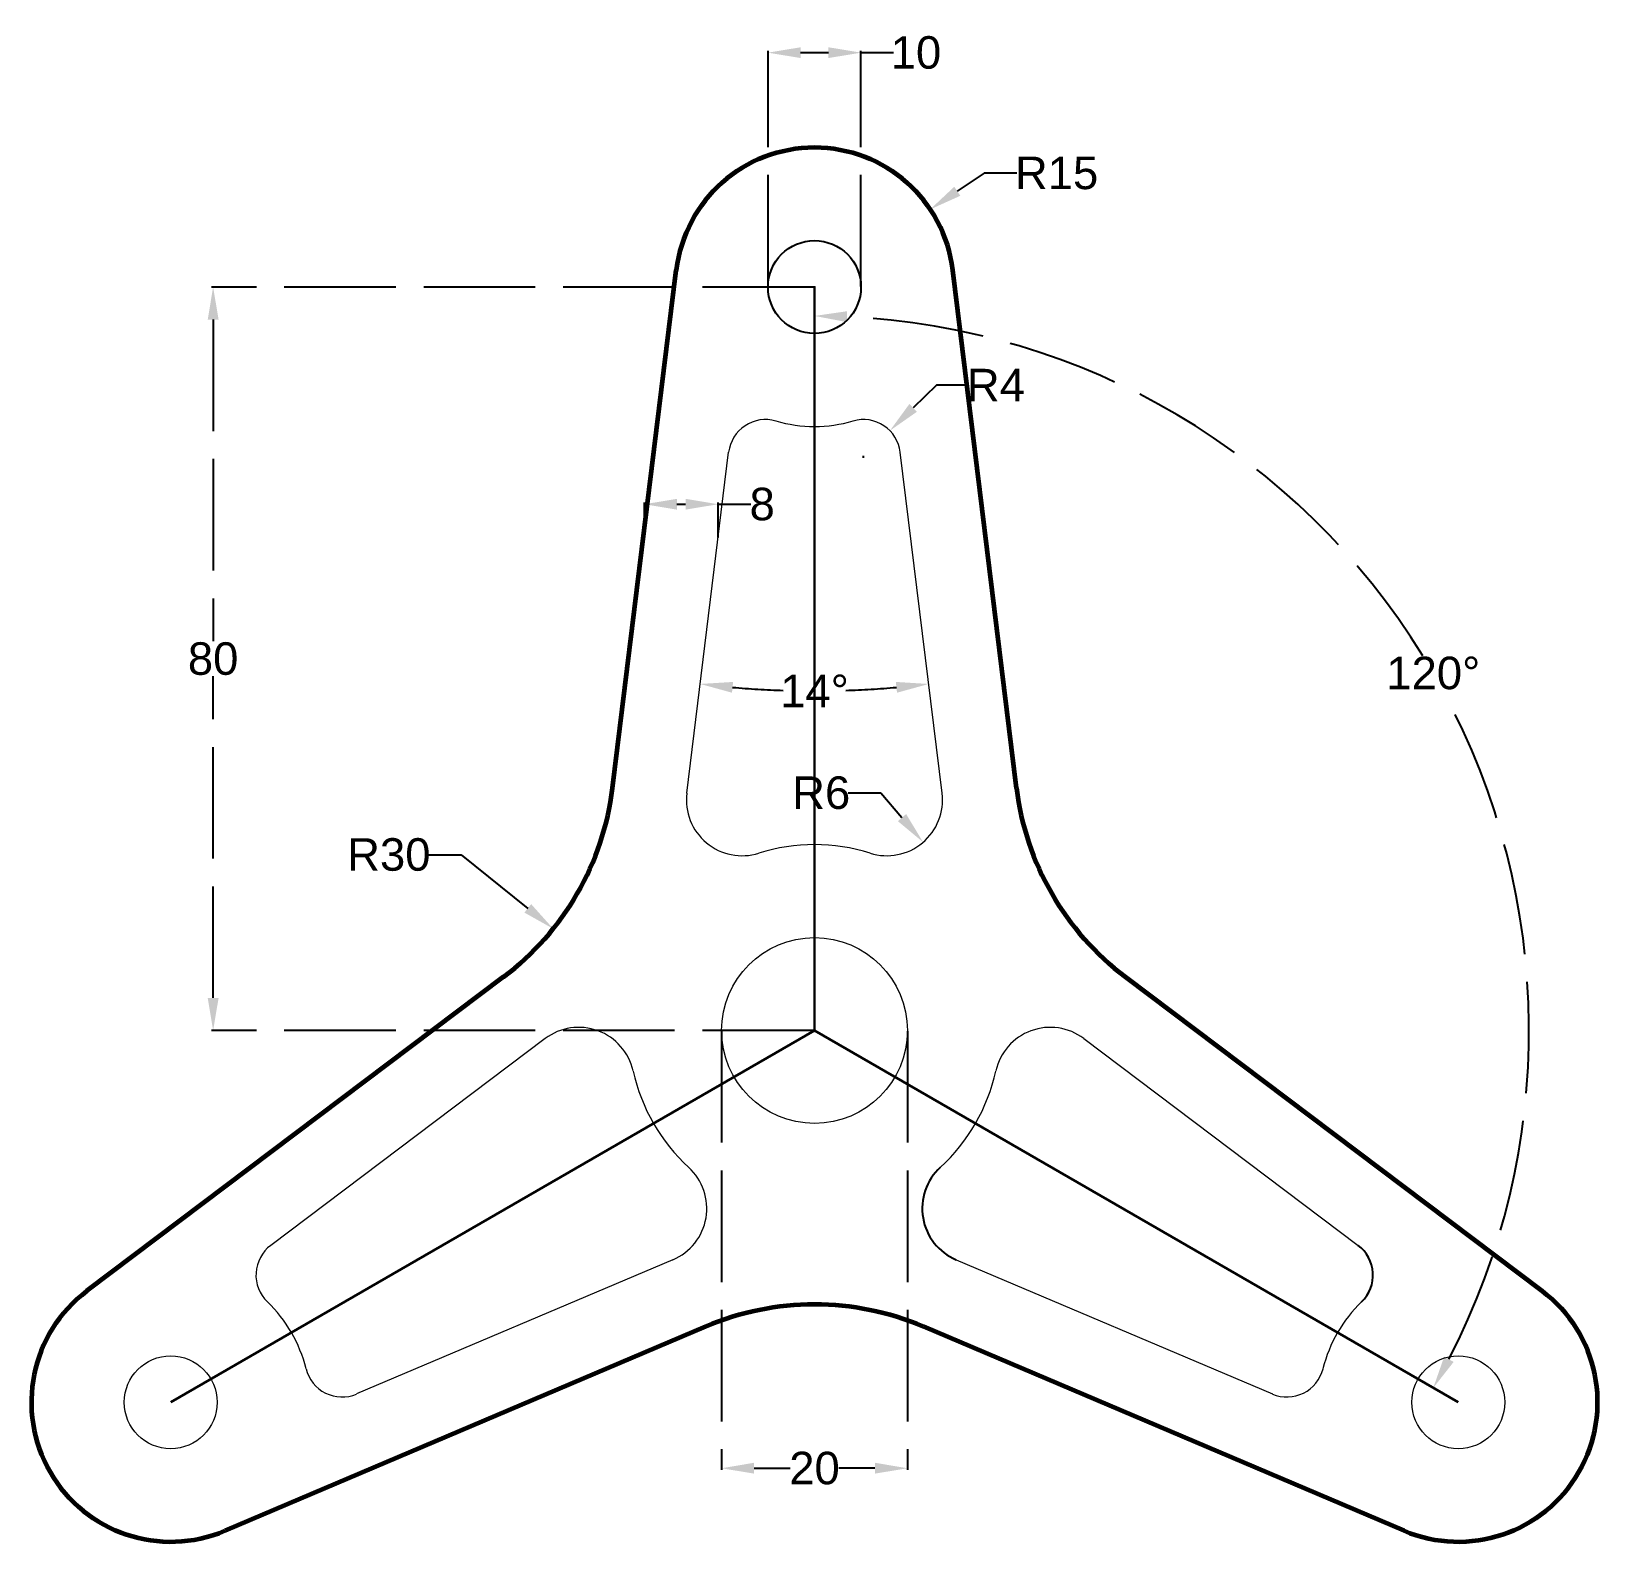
# Model space of a CAD drawing. Header units: inches. Extents: x -58 to 110, y -40 to 122.
import ezdxf

# ---------------------------------------------------------------- set-up
doc = ezdxf.new("R2010")
doc.units = ezdxf.units.IN
doc.header["$MEASUREMENT"] = 0
doc.linetypes.add('ACAD_ISO02W100', pattern=[15, 12, -3])
doc.layers.get('0').update_dxf_attribs({"color": 255})
for name, color, linetype, lineweight in [('Layer1', 50, 'ACAD_ISO02W100', 30), ('Layer2', 170, 'Continuous', 60), ('Layer4', 100, 'Continuous', 20)]:
    doc.layers.add(name, color=color, linetype=linetype, lineweight=lineweight)
doc.layers.add('Layer3', color=8, linetype='Continuous', lineweight=30, plot=False)
doc.styles.get("Standard").update_dxf_attribs({"font": 'arial.ttf'})
doc.dimstyles.get("Standard").update_dxf_attribs({"dimtxt": 3.5, "dimasz": 3.5, "dimexe": 0.18, "dimexo": 0.0625, "dimgap": 0.09, "dimtad": 0, "dimtih": 1, "dimtoh": 1, "dimdec": 0, "dimzin": 0, "dimdsep": 46, "dimtxsty": 'Standard', "dimcen": 0.09, "dimadec": 0, "dimazin": 0, "dimtfac": 1, "dimtdec": 0, "dimtofl": 0, "dimtmove": 0, "dimatfit": 3, "dimfxl": 1, "dimtolj": 1, "dimtzin": 0, "dimarcsym": 0})

# ---------------------------------------------------------------- blocks, each defined once
blk = doc.blocks.new('*D4')
at = {"layer": 'Defpoints', "color": 0, "transparency": 16777216}
for p in [(26.2, 94.74), (-38.52, 14.74), (26.2, 14.74)]:
    blk.add_point(p, dxfattribs=at)
at = {"layer": 'Layer1', "color": 0, "lineweight": -2, "transparency": 16777216}
for p, q in [((26.14, 94.74), (-38.7, 94.74)), ((-38.52, 91.24), (-38.52, 56.62)), ((-38.52, 18.24), (-38.52, 52.86)), ((26.14, 14.74), (-38.7, 14.74))]:
    blk.add_line(p, q, dxfattribs=at)
at = {"layer": 'Layer1', "color": 0, "transparency": 16777216}
for points in [[(-39.1, 91.24), (-37.93, 91.24), (-38.52, 94.74)], [(-39.1, 18.24), (-37.93, 18.24), (-38.52, 14.74)]]:
    blk.add_solid(points, dxfattribs=at)
at = {"layer": 'Layer1', "color": 0, "transparency": 16777216, "insert": (-38.52, 54.74), "char_height": 3.5, "attachment_point": 5}
blk.add_mtext('\\A1;80', dxfattribs=at)
blk = doc.blocks.new('*D5')
at = {"layer": 'Defpoints', "color": 0, "transparency": 16777216}
for p in [(15.83, 71.37), (7.89, 68.7), (15.83, 67.72)]:
    blk.add_point(p, dxfattribs=at)
at = {"layer": 'Layer1', "color": 0, "lineweight": -2, "transparency": 16777216}
for p, q in [((7.89, 68.76), (7.89, 71.55)), ((11.39, 71.37), (12.33, 71.37)), ((15.83, 67.78), (15.83, 71.55)), ((15.83, 71.37), (19.33, 71.37))]:
    blk.add_line(p, q, dxfattribs=at)
at = {"layer": 'Layer1', "color": 0, "transparency": 16777216}
for points in [[(11.39, 71.95), (11.39, 70.79), (7.89, 71.37)], [(12.33, 71.95), (12.33, 70.79), (15.83, 71.37)]]:
    blk.add_solid(points, dxfattribs=at)
at = {"layer": 'Layer1', "color": 0, "transparency": 16777216, "insert": (20.57, 71.37), "char_height": 3.5, "attachment_point": 5}
blk.add_mtext('\\A1;8', dxfattribs=at)
blk = doc.blocks.new('*D6')
at = {"layer": 'Defpoints', "color": 0, "transparency": 16777216}
for p in [(34.32, 79.29), (31.46, 76.48)]:
    blk.add_point(p, dxfattribs=at)
at = {"layer": 'Layer1', "color": 0, "lineweight": -2, "transparency": 16777216}
for p, q in [((39.31, 84.19), (36.81, 81.74)), ((42.81, 84.19), (39.31, 84.19)), ((31.37, 76.48), (31.55, 76.48)), ((31.46, 76.39), (31.46, 76.57))]:
    blk.add_line(p, q, dxfattribs=at)
at = {"layer": 'Layer1', "color": 0, "transparency": 16777216}
blk.add_solid([(36.41, 82.16), (37.22, 81.32), (34.32, 79.29)], dxfattribs=at)
at = {"layer": 'Layer1', "color": 0, "transparency": 16777216, "insert": (45.72, 84.19), "char_height": 3.5, "attachment_point": 5}
blk.add_mtext('\\A1;R4', dxfattribs=at)
blk = doc.blocks.new('*D7')
at = {"layer": 'Defpoints', "color": 0, "transparency": 16777216}
for p in [(38.65, 103.1), (26.2, 94.74)]:
    blk.add_point(p, dxfattribs=at)
at = {"layer": 'Layer1', "color": 0, "lineweight": -2, "transparency": 16777216}
for p, q in [((44.47, 107), (41.56, 105.05)), ((47.97, 107), (44.47, 107)), ((26.11, 94.74), (26.29, 94.74)), ((26.2, 94.65), (26.2, 94.83))]:
    blk.add_line(p, q, dxfattribs=at)
at = {"layer": 'Layer1', "color": 0, "transparency": 16777216}
blk.add_solid([(41.24, 105.53), (41.89, 104.56), (38.65, 103.1)], dxfattribs=at)
at = {"layer": 'Layer1', "color": 0, "transparency": 16777216, "insert": (52.25, 107), "char_height": 3.5, "attachment_point": 5}
blk.add_mtext('\\A1;R15', dxfattribs=at)
blk = doc.blocks.new('*D8')
at = {"layer": 'Defpoints', "color": 0, "transparency": 16777216}
for p in [(31.2, 119.96), (21.2, 94.74), (31.2, 94.74)]:
    blk.add_point(p, dxfattribs=at)
at = {"layer": 'Layer1', "color": 0, "lineweight": -2, "transparency": 16777216}
for p, q in [((21.2, 94.8), (21.2, 120.14)), ((24.7, 119.96), (27.7, 119.96)), ((31.2, 94.8), (31.2, 120.14)), ((31.2, 119.96), (34.7, 119.96))]:
    blk.add_line(p, q, dxfattribs=at)
at = {"layer": 'Layer1', "color": 0, "transparency": 16777216}
for points in [[(24.7, 120.54), (24.7, 119.38), (21.2, 119.96)], [(27.7, 120.54), (27.7, 119.38), (31.2, 119.96)]]:
    blk.add_solid(points, dxfattribs=at)
at = {"layer": 'Layer1', "color": 0, "transparency": 16777216, "insert": (37.12, 119.96), "char_height": 3.5, "attachment_point": 5}
blk.add_mtext('\\A1;10', dxfattribs=at)
blk = doc.blocks.new('*D9')
at = {"layer": 'Defpoints', "color": 0, "transparency": 16777216}
for p in [(33.98, 39.55), (37.89, 35)]:
    blk.add_point(p, dxfattribs=at)
at = {"layer": 'Layer1', "color": 0, "lineweight": -2, "transparency": 16777216}
for p, q in [((29.83, 40.31), (33.33, 40.31)), ((33.33, 40.31), (35.61, 37.65))]:
    blk.add_line(p, q, dxfattribs=at)
at = {"layer": 'Layer1', "color": 0, "transparency": 16777216}
blk.add_solid([(36.06, 38.03), (35.17, 37.27), (37.89, 35)], dxfattribs=at)
at = {"layer": 'Layer1', "color": 0, "transparency": 16777216, "insert": (26.92, 40.31), "char_height": 3.5, "attachment_point": 5}
blk.add_mtext('\\A1;R6', dxfattribs=at)
blk = doc.blocks.new('*D10')
at = {"layer": 'Defpoints', "color": 0, "transparency": 16777216}
for p in [(16.96, 76.97), (35.43, 76.97), (22.09, 51.36), (12.46, 40.28), (39.94, 40.28)]:
    blk.add_point(p, dxfattribs=at)
at = {"layer": 'Layer1', "color": 0, "lineweight": -2, "transparency": 16777216}
for start, end in [(264.9876, 268.0925), (271.9075, 275.0124)]:
    blk.add_arc((26.2, 152.18), 100.9, start, end, dxfattribs=at)
at = {"layer": 'Layer1', "color": 0, "transparency": 16777216}
for points in [[(17.32, 51.09), (17.44, 52.25), (13.9, 52.03)], [(34.95, 52.25), (35.08, 51.09), (38.49, 52.03)]]:
    blk.add_solid(points, dxfattribs=at)
at = {"layer": 'Layer1', "color": 0, "transparency": 16777216, "insert": (26.2, 51.28), "char_height": 3.5, "attachment_point": 5}
blk.add_mtext('\\A1;14°', dxfattribs=at)
blk = doc.blocks.new('*D11')
at = {"layer": 'Defpoints', "color": 0, "transparency": 16777216}
for p in [(26.2, 94.74), (101.92, 28.09), (26.2, 14.74), (26.2, 14.74), (95.48, -25.26)]:
    blk.add_point(p, dxfattribs=at)
at = {"layer": 'Layer1', "color": 0, "lineweight": -2, "transparency": 16777216}
for start, end in [(31.6285, 87.3918), (332.6082, 28.3978)]:
    blk.add_arc((26.2, 14.74), 76.89, start, end, dxfattribs=at)
at = {"layer": 'Layer1', "color": 0, "transparency": 16777216}
for points in [[(29.68, 90.97), (29.71, 92.14), (26.2, 91.63)], [(94.98, -20.92), (93.96, -20.36), (92.79, -23.71)]]:
    blk.add_solid(points, dxfattribs=at)
at = {"layer": 'Layer1', "color": 0, "transparency": 16777216, "insert": (92.79, 53.19), "char_height": 3.5, "attachment_point": 5}
blk.add_mtext('\\A1;120°', dxfattribs=at)
blk = doc.blocks.new('*D12')
at = {"layer": 'Defpoints', "color": 0, "transparency": 16777216}
for p in [(16.2, 14.74), (36.2, 14.74), (36.2, -32.36)]:
    blk.add_point(p, dxfattribs=at)
at = {"layer": 'Layer1', "color": 0, "lineweight": -2, "transparency": 16777216}
for p, q in [((16.2, 14.68), (16.2, -32.54)), ((36.2, 14.68), (36.2, -32.54)), ((19.7, -32.36), (23.58, -32.36)), ((32.7, -32.36), (28.82, -32.36))]:
    blk.add_line(p, q, dxfattribs=at)
at = {"layer": 'Layer1', "color": 0, "transparency": 16777216}
for points in [[(19.7, -31.77), (19.7, -32.94), (16.2, -32.36)], [(32.7, -31.77), (32.7, -32.94), (36.2, -32.36)]]:
    blk.add_solid(points, dxfattribs=at)
at = {"layer": 'Layer1', "color": 0, "transparency": 16777216, "insert": (26.2, -32.36), "char_height": 3.5, "attachment_point": 5}
blk.add_mtext('\\A1;20', dxfattribs=at)
blk = doc.blocks.new('*D13')
at = {"layer": 'Defpoints', "color": 0, "transparency": 16777216}
for p in [(-25.31, 44.48), (-1.92, 25.69)]:
    blk.add_point(p, dxfattribs=at)
at = {"layer": 'Layer1', "color": 0, "lineweight": -2, "transparency": 16777216}
for p, q in [((-15.34, 33.66), (-11.84, 33.66)), ((-11.84, 33.66), (-4.65, 27.88))]:
    blk.add_line(p, q, dxfattribs=at)
at = {"layer": 'Layer1', "color": 0, "transparency": 16777216}
blk.add_solid([(-4.29, 28.34), (-5.02, 27.43), (-1.92, 25.69)], dxfattribs=at)
at = {"layer": 'Layer1', "color": 0, "transparency": 16777216, "insert": (-19.61, 33.66), "char_height": 3.5, "attachment_point": 5}
blk.add_mtext('\\A1;R30', dxfattribs=at)

msp = doc.modelspace()

# ---------------------------------------------------------------- linework, layer by layer
msp.add_circle((26.2, 94.74), 5)
for centre, radius, start, end in [((43.79, -4.4), 6, 132.5786, 247), ((82.3, -11.57), 4, 313.9153, 53)]:
    msp.add_arc(centre, radius, start, end)
at = {"layer": 'Layer2'}
for p, q in [((4.47, 40.82), (11.31, 96.57)), ((47.93, 40.82), (41.09, 96.57)), ((-7.26, 20.52), (-52.11, -13.28)), ((59.65, 20.52), (104.51, -13.28)), ((14.48, -17.12), (-37.22, -39.07)), ((37.92, -17.12), (89.62, -39.07))]:
    msp.add_line(p, q, dxfattribs=at)
for centre, radius, start, end in [((26.2, 94.74), 15, 7, 173), ((-25.31, 44.48), 30, 307, 353), ((77.71, 44.48), 30, 187, 233), ((-43.08, -25.26), 15, 127, 293), ((95.48, -25.26), 15, 247, 53), ((26.2, -44.74), 30, 67, 113)]:
    msp.add_arc(centre, radius, start, end, dxfattribs=at)
at = {"layer": 'Layer3'}
for q in [(26.2, 94.74), (-43.08, -25.26), (95.48, -25.26)]:
    msp.add_line((26.2, 14.74), q, dxfattribs=at)
at = {"layer": 'Layer4'}
for p, q in [((12.46, 40.28), (16.96, 76.97)), ((39.94, 40.28), (35.43, 76.97)), ((-2.79, 13.87), (-32.31, -8.38)), ((55.19, 13.87), (84.71, -8.38)), ((10.95, -9.93), (-23.08, -24.37)), ((41.45, -9.93), (75.48, -24.37))]:
    msp.add_line(p, q, dxfattribs=at)
for centre, radius in [((26.2, 14.74), 10), ((-43.08, -25.26), 5), ((95.48, -25.26), 5)]:
    msp.add_circle(centre, radius, dxfattribs=at)
for centre, radius, start, end in [((20.93, 76.48), 4, 73.9153, 173), ((26.2, 94.74), 15, 253.9153, 286.0847), ((31.46, 76.48), 4, 7, 106.0847), ((18.41, 39.55), 6, 173, 287.4214), ((33.98, 39.55), 6, 252.5786, 7), ((26.2, 14.74), 20, 72.5786, 107.4214), ((0.82, 9.08), 6, 12.5786, 127), ((51.57, 9.08), 6, 53, 167.4214), ((26.2, 14.74), 20, 192.5786, 227.4214), ((26.2, 14.74), 20, 312.5786, 347.4214), ((8.61, -4.4), 6, 293, 47.4214), ((-29.91, -11.57), 4, 127, 226.0847), ((-43.08, -25.26), 15, 13.9153, 46.0847), ((95.48, -25.26), 15, 133.9153, 166.0847), ((-24.64, -20.69), 4, 193.9153, 293), ((77.04, -20.69), 4, 247, 346.0847)]:
    msp.add_arc(centre, radius, start, end, dxfattribs=at)

# ---------------------------------------------------------------- dimensions: what is measured, and where the dimension line sits
at = {"layer": 'Layer1'}
for base, p1, p2, picture, middle in [((31.2, 119.96), (21.2, 94.74), (31.2, 94.74), '*D8', (37.12, 119.96)), ((15.83, 71.37), (7.89, 68.7), (15.83, 67.72), '*D5', (20.57, 71.37))]:
    dim = msp.add_linear_dim(base=base, p1=p1, p2=p2, dimstyle='Standard', dxfattribs=at)
    dim.commit()
    dim.dimension.update_dxf_attribs({"geometry": picture, "text_midpoint": middle})
for center, mpoint, picture, middle in [((26.2, 94.74), (38.65, 103.1), '*D7', (52.25, 107)), ((31.46, 76.48), (34.32, 79.29), '*D6', (45.72, 84.19))]:
    dim = msp.add_radius_dim(center=center, mpoint=mpoint, dimstyle='Standard', dxfattribs=at)
    dim.commit()
    dim.dimension.update_dxf_attribs({"geometry": picture, "text_midpoint": middle})
dim = msp.add_linear_dim(base=(-38.52, 14.74), p1=(26.2, 94.74), p2=(26.2, 14.74), angle=90, dimstyle='Standard', dxfattribs=at)
dim.commit()
dim.dimension.update_dxf_attribs({"geometry": '*D4', "text_midpoint": (-38.52, 54.74)})
for base, line1, line2, picture, middle in [((101.92, 28.09), ((26.2, 14.74), (95.48, -25.26)), ((26.2, 14.74), (26.2, 94.74)), '*D11', (92.79, 53.19)), ((22.09, 51.36), ((39.94, 40.28), (35.43, 76.97)), ((12.46, 40.28), (16.96, 76.97)), '*D10', (26.2, 51.28))]:
    dim = msp.add_angular_dim_2l(base=base, line1=line1, line2=line2, dimstyle='Standard', dxfattribs=at)
    dim.commit()
    dim.dimension.update_dxf_attribs({"geometry": picture, "text_midpoint": middle})
for center, mpoint, picture, middle in [((-25.31, 44.48), (-1.92, 25.69), '*D13', (-19.61, 33.66)), ((33.98, 39.55), (37.89, 35), '*D9', (26.92, 40.31))]:
    dim = msp.add_radius_dim(center=center, mpoint=mpoint, dimstyle='Standard', dxfattribs=at)
    dim.commit()
    dim.dimension.update_dxf_attribs({"geometry": picture, "text_midpoint": middle, "dimtype": 164})
dim = msp.add_aligned_dim(p1=(16.2, 14.74), p2=(36.2, 14.74), distance=-47.1, dimstyle='Standard', dxfattribs=at)
dim.commit()
dim.dimension.update_dxf_attribs({"geometry": '*D12', "text_midpoint": (26.2, -32.36)})

doc.saveas('drawing.dxf')
